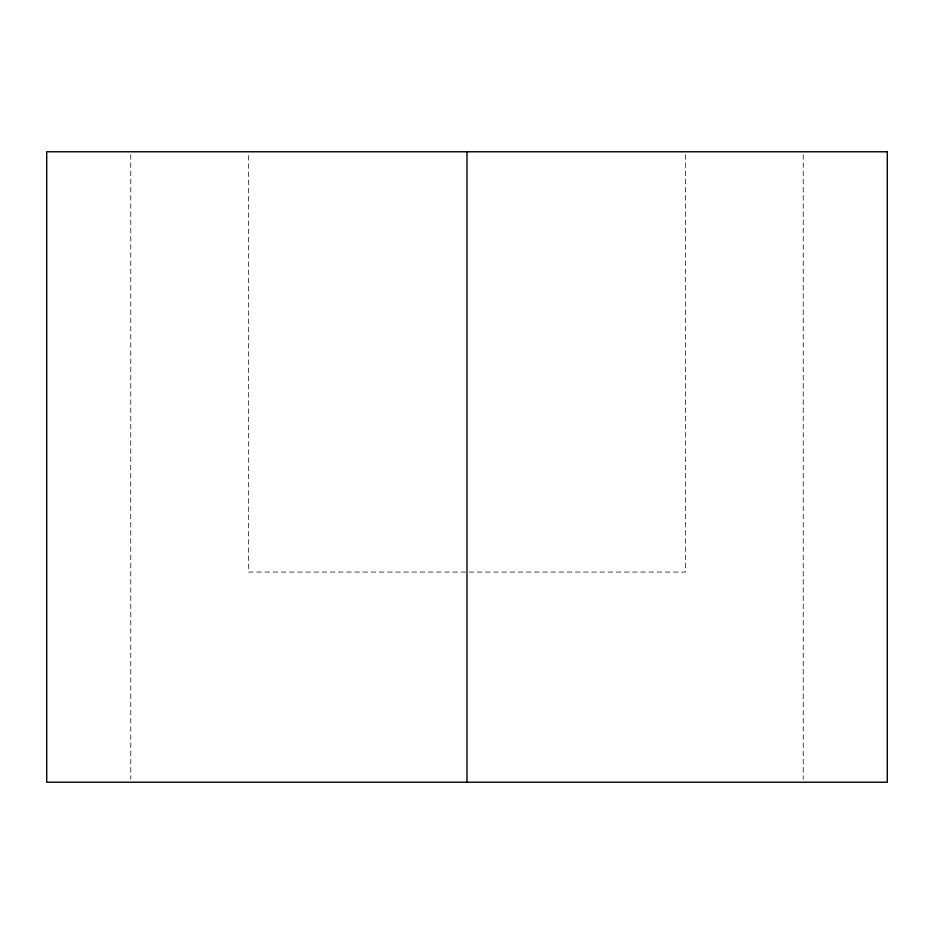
<?xml version="1.0" encoding="UTF-8"?>
<svg xmlns="http://www.w3.org/2000/svg" width="934" height="934" viewBox="0 0 934 934"><rect width="100%" height="100%" fill="white"/><g stroke="black" fill="none" stroke-linecap="round" stroke-linejoin="round"><path stroke-width="0.7" stroke-dasharray="4.67 3.5" d="M803.24 154.694L803.24 779.306M685.556 154.694L685.556 572.075L248.444 572.075L248.444 154.694M130.76 154.694L130.76 779.306"/><path stroke-width="1.4" d="M467 151.775L467 782.225M887.3 151.775L46.7 151.775L46.7 782.225L887.3 782.225L887.3 151.775"/></g></svg>
